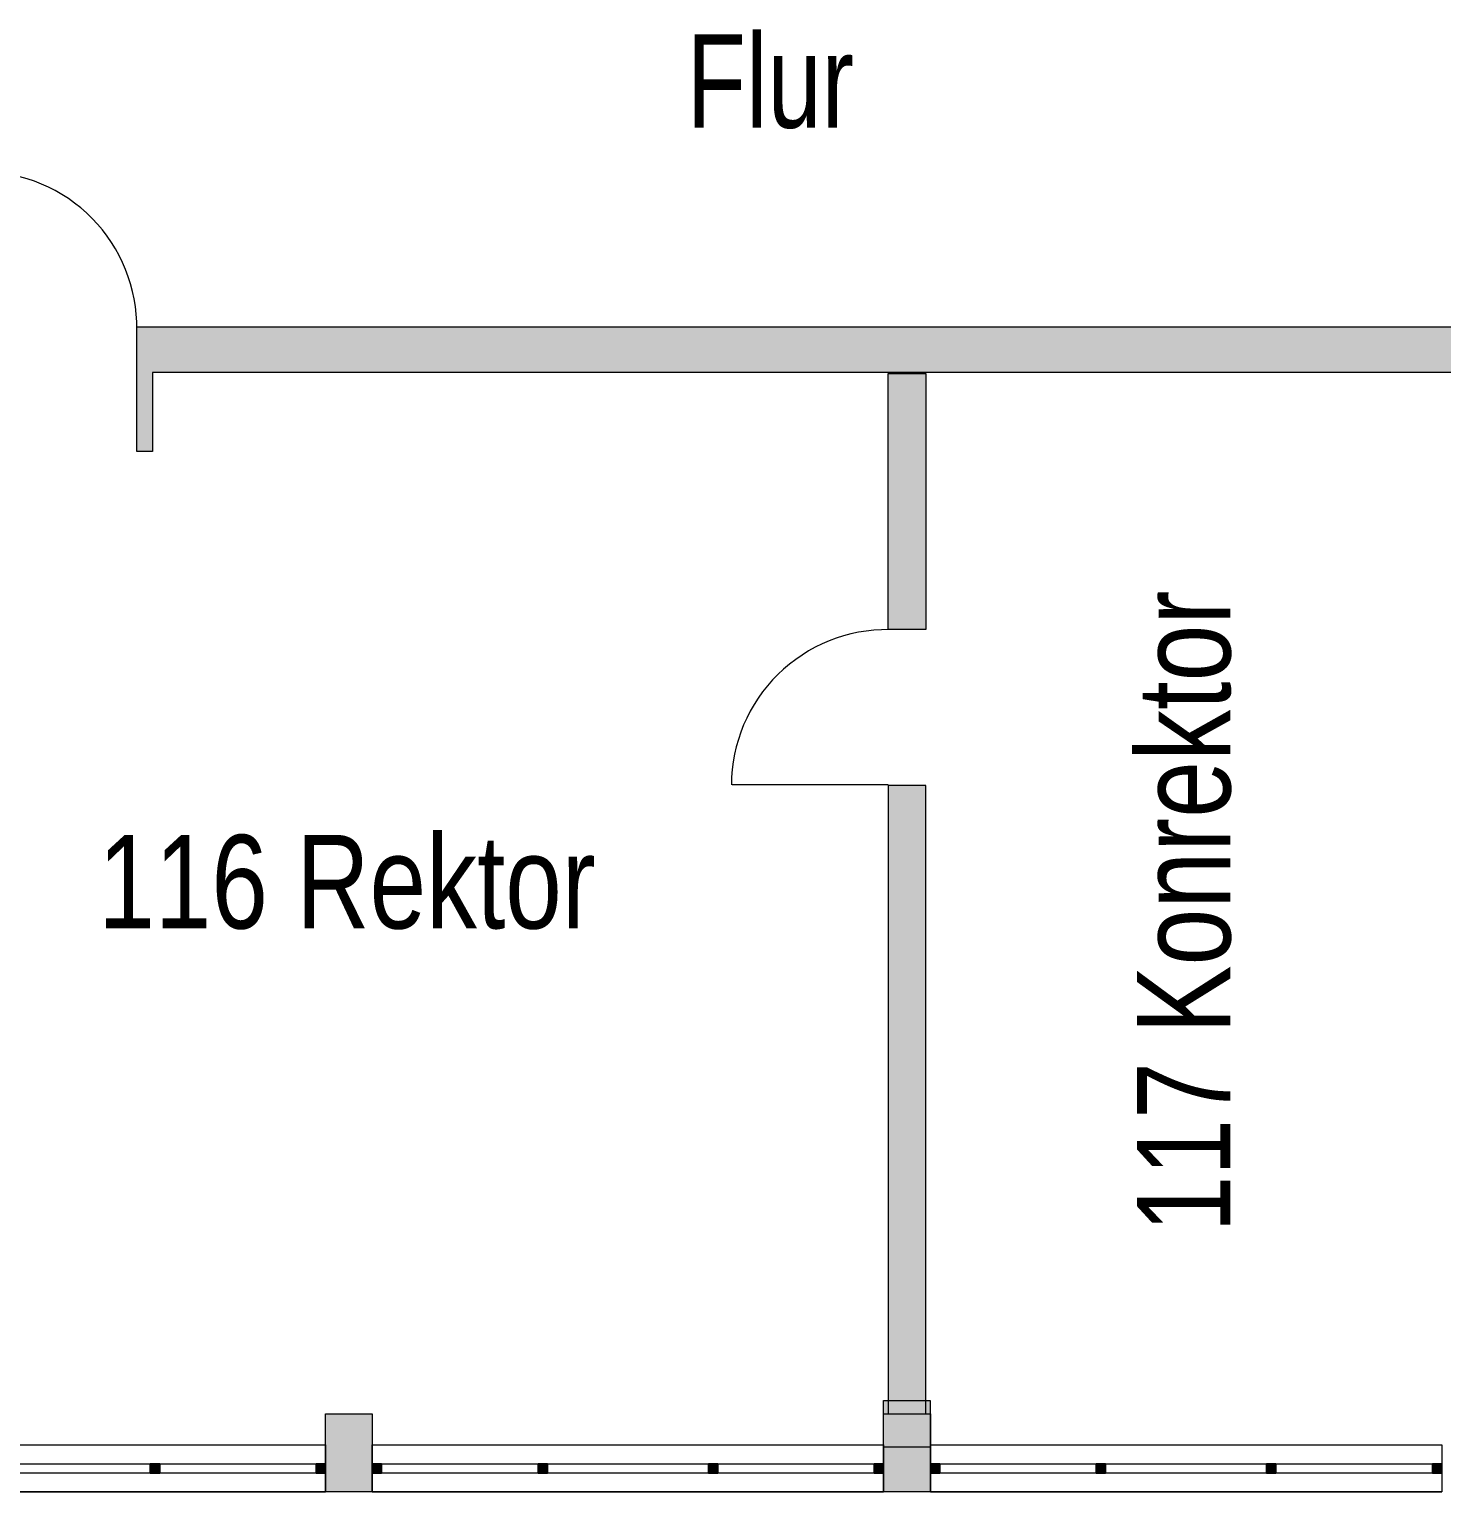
# Model space of a CAD drawing. Header units: inches. Extents: x 7445 to 114549, y 127015 to 195514.
# Drawn here: x 24056 to 33116, y 148780 to 158161 of the extents above; entities that cross this region are included whole.
import ezdxf

# ---------------------------------------------------------------- set-up
doc = ezdxf.new("R2010")
doc.units = ezdxf.units.IN
doc.header["$LTSCALE"] = 300
doc.header["$MEASUREMENT"] = 0
doc.linetypes.add('Volllinie', pattern=[0])
doc.layers.add('Grundebene', color=7, linetype='Continuous')
doc.styles.add('ARIAL_NARROW', font='ARIALN.TTF', dxfattribs={"height": 0.2})

# ---------------------------------------------------------------- blocks, each defined once
blk = doc.blocks.new('Color_Area-2DD')
at = {"layer": 'Grundebene', "true_color": 0x000000, "transparency": 33554687}
blk.add_hatch(color=18, dxfattribs=at).paths.add_polyline_path([(29565.8, 153309.5), (29565.8, 149279.8), (29805.8, 149279.8), (29805.8, 153309.5)], flags=0)
at = {"layer": 'Grundebene', "color": 18, "linetype": 'Volllinie', "lineweight": 13, "true_color": 0x000000}
for p, q in [((29565.8, 153309.5), (29565.8, 149279.8)), ((29805.8, 153309.5), (29565.8, 153309.5)), ((29805.8, 149279.8), (29805.8, 153309.5)), ((29565.8, 149279.8), (29805.8, 149279.8))]:
    blk.add_line(p, q, dxfattribs=at)
blk = doc.blocks.new('Color_Area-2F8')
at = {"layer": 'Grundebene', "true_color": 0x000000, "transparency": 33554687}
blk.add_hatch(color=18, dxfattribs=at).paths.add_polyline_path([(29565.7, 155952.3), (29805.7, 155952.3), (29805.7, 154310.9), (29565.7, 154310.9)], flags=0)
at = {"layer": 'Grundebene', "color": 18, "linetype": 'Volllinie', "lineweight": 13, "true_color": 0x000000}
for p, q in [((29565.7, 155952.3), (29805.7, 155952.3)), ((29565.7, 154310.9), (29565.7, 155952.3)), ((29805.7, 155952.3), (29805.7, 154310.9)), ((29805.7, 154310.9), (29565.7, 154310.9))]:
    blk.add_line(p, q, dxfattribs=at)
blk = doc.blocks.new('Color_Area-3E1')
at = {"layer": 'Grundebene', "true_color": 0x000000, "transparency": 33554687}
blk.add_hatch(color=18, dxfattribs=at).paths.add_polyline_path([(25955.5, 149279.8), (26255.5, 149279.8), (26255.5, 148779.8), (25955.5, 148779.8)], flags=0)
at = {"layer": 'Grundebene', "color": 18, "linetype": 'Volllinie', "lineweight": 13, "true_color": 0x000000}
for p, q in [((25955.5, 149279.8), (26255.5, 149279.8)), ((25955.5, 148779.8), (25955.5, 149279.8)), ((26255.5, 149279.8), (26255.5, 148779.8)), ((26255.5, 148779.8), (25955.5, 148779.8))]:
    blk.add_line(p, q, dxfattribs=at)
blk = doc.blocks.new('Color_Area-3EA')
at = {"layer": 'Grundebene', "true_color": 0x000000, "transparency": 33554687}
blk.add_hatch(color=18, dxfattribs=at).paths.add_polyline_path([(29535.8, 149279.8), (29835.8, 149279.8), (29835.8, 148779.8), (29535.8, 148779.8)], flags=0)
at = {"layer": 'Grundebene', "color": 18, "linetype": 'Volllinie', "lineweight": 13, "true_color": 0x000000}
for p, q in [((29535.8, 149279.8), (29835.8, 149279.8)), ((29535.8, 148779.8), (29535.8, 149279.8)), ((29835.8, 149279.8), (29835.8, 148779.8)), ((29835.8, 148779.8), (29535.8, 148779.8))]:
    blk.add_line(p, q, dxfattribs=at)
blk = doc.blocks.new('Color_Area-774')
at = {"layer": 'Grundebene', "true_color": 0x000000, "transparency": 33554687}
blk.add_hatch(color=18, dxfattribs=at).paths.add_polyline_path([(24845.8, 155958.3), (24845.8, 155452.7), (24745.8, 155452.7), (24745.8, 156252.3), (33711.4, 156252.3), (33711.4, 155958.3)], flags=0)
at = {"layer": 'Grundebene', "color": 18, "linetype": 'Volllinie', "lineweight": 13, "true_color": 0x000000}
for p, q in [((24745.8, 155452.7), (24745.8, 156252.3)), ((24745.8, 156252.3), (33711.4, 156252.3)), ((33711.4, 156252.3), (33711.4, 155958.3)), ((24845.8, 155958.3), (24845.8, 155452.7)), ((33711.4, 155958.3), (24845.8, 155958.3)), ((24845.8, 155452.7), (24745.8, 155452.7))]:
    blk.add_line(p, q, dxfattribs=at)
blk = doc.blocks.new('Color_Area-C1A')
at = {"layer": 'Grundebene', "true_color": 0xffffff, "transparency": 33554687}
blk.add_hatch(color=7, dxfattribs=at).paths.add_polyline_path([(26255.5, 148899.8), (26315.5, 148899.8), (26315.5, 148959.8), (26255.5, 148959.8)], flags=0)
at = {"layer": 'Grundebene', "color": 18, "linetype": 'Volllinie', "lineweight": 13, "true_color": 0x000000}
blk.add_lwpolyline([(26255.5, 148899.8), (26315.5, 148899.8), (26315.5, 148959.8), (26255.5, 148959.8), (26255.5, 148899.8)], dxfattribs=at)
blk = doc.blocks.new('Color_Area-C20')
at = {"layer": 'Grundebene', "true_color": 0xffffff, "transparency": 33554687}
blk.add_hatch(color=7, dxfattribs=at).paths.add_polyline_path([(27318.9, 148899.8), (27378.9, 148899.8), (27378.9, 148959.8), (27318.9, 148959.8)], flags=0)
at = {"layer": 'Grundebene', "color": 18, "linetype": 'Volllinie', "lineweight": 13, "true_color": 0x000000}
blk.add_lwpolyline([(27318.9, 148899.8), (27378.9, 148899.8), (27378.9, 148959.8), (27318.9, 148959.8), (27318.9, 148899.8)], dxfattribs=at)
blk = doc.blocks.new('Color_Area-C26')
at = {"layer": 'Grundebene', "true_color": 0xffffff, "transparency": 33554687}
blk.add_hatch(color=7, dxfattribs=at).paths.add_polyline_path([(29475.5, 148899.8), (29535.5, 148899.8), (29535.5, 148959.8), (29475.5, 148959.8)], flags=0)
at = {"layer": 'Grundebene', "color": 18, "linetype": 'Volllinie', "lineweight": 13, "true_color": 0x000000}
blk.add_lwpolyline([(29475.5, 148899.8), (29535.5, 148899.8), (29535.5, 148959.8), (29475.5, 148959.8), (29475.5, 148899.8)], dxfattribs=at)
blk = doc.blocks.new('Color_Area-C2C')
at = {"layer": 'Grundebene', "true_color": 0xffffff, "transparency": 33554687}
blk.add_hatch(color=7, dxfattribs=at).paths.add_polyline_path([(28412.2, 148899.8), (28472.2, 148899.8), (28472.2, 148959.8), (28412.2, 148959.8)], flags=0)
at = {"layer": 'Grundebene', "color": 18, "linetype": 'Volllinie', "lineweight": 13, "true_color": 0x000000}
blk.add_lwpolyline([(28412.2, 148899.8), (28472.2, 148899.8), (28472.2, 148959.8), (28412.2, 148959.8), (28412.2, 148899.8)], dxfattribs=at)
blk = doc.blocks.new('Color_Area-C5E')
at = {"layer": 'Grundebene', "true_color": 0xffffff, "transparency": 33554687}
blk.add_hatch(color=7, dxfattribs=at).paths.add_polyline_path([(29835.5, 148899.8), (29895.5, 148899.8), (29895.5, 148959.8), (29835.5, 148959.8)], flags=0)
at = {"layer": 'Grundebene', "color": 18, "linetype": 'Volllinie', "lineweight": 13, "true_color": 0x000000}
blk.add_lwpolyline([(29835.5, 148899.8), (29895.5, 148899.8), (29895.5, 148959.8), (29835.5, 148959.8), (29835.5, 148899.8)], dxfattribs=at)
blk = doc.blocks.new('Color_Area-C64')
at = {"layer": 'Grundebene', "true_color": 0xffffff, "transparency": 33554687}
blk.add_hatch(color=7, dxfattribs=at).paths.add_polyline_path([(30898.9, 148899.8), (30958.9, 148899.8), (30958.9, 148959.8), (30898.9, 148959.8)], flags=0)
at = {"layer": 'Grundebene', "color": 18, "linetype": 'Volllinie', "lineweight": 13, "true_color": 0x000000}
blk.add_lwpolyline([(30898.9, 148899.8), (30958.9, 148899.8), (30958.9, 148959.8), (30898.9, 148959.8), (30898.9, 148899.8)], dxfattribs=at)
blk = doc.blocks.new('Color_Area-C6A')
at = {"layer": 'Grundebene', "true_color": 0xffffff, "transparency": 33554687}
blk.add_hatch(color=7, dxfattribs=at).paths.add_polyline_path([(33055.5, 148899.8), (33115.5, 148899.8), (33115.5, 148959.8), (33055.5, 148959.8)], flags=0)
at = {"layer": 'Grundebene', "color": 18, "linetype": 'Volllinie', "lineweight": 13, "true_color": 0x000000}
blk.add_lwpolyline([(33055.5, 148899.8), (33115.5, 148899.8), (33115.5, 148959.8), (33055.5, 148959.8), (33055.5, 148899.8)], dxfattribs=at)
blk = doc.blocks.new('Color_Area-C70')
at = {"layer": 'Grundebene', "true_color": 0xffffff, "transparency": 33554687}
blk.add_hatch(color=7, dxfattribs=at).paths.add_polyline_path([(31992.2, 148899.8), (32052.2, 148899.8), (32052.2, 148959.8), (31992.2, 148959.8)], flags=0)
at = {"layer": 'Grundebene', "color": 18, "linetype": 'Volllinie', "lineweight": 13, "true_color": 0x000000}
blk.add_lwpolyline([(31992.2, 148899.8), (32052.2, 148899.8), (32052.2, 148959.8), (31992.2, 148959.8), (31992.2, 148899.8)], dxfattribs=at)
blk = doc.blocks.new('Color_Area-C8C')
at = {"layer": 'Grundebene', "true_color": 0xffffff, "transparency": 33554687}
blk.add_hatch(color=7, dxfattribs=at).paths.add_polyline_path([(25895.5, 148899.8), (25955.5, 148899.8), (25955.5, 148959.8), (25895.5, 148959.8)], flags=0)
at = {"layer": 'Grundebene', "color": 18, "linetype": 'Volllinie', "lineweight": 13, "true_color": 0x000000}
blk.add_lwpolyline([(25895.5, 148899.8), (25955.5, 148899.8), (25955.5, 148959.8), (25895.5, 148959.8), (25895.5, 148899.8)], dxfattribs=at)
blk = doc.blocks.new('Color_Area-C92')
at = {"layer": 'Grundebene', "true_color": 0xffffff, "transparency": 33554687}
blk.add_hatch(color=7, dxfattribs=at).paths.add_polyline_path([(24832.2, 148899.8), (24892.2, 148899.8), (24892.2, 148959.8), (24832.2, 148959.8)], flags=0)
at = {"layer": 'Grundebene', "color": 18, "linetype": 'Volllinie', "lineweight": 13, "true_color": 0x000000}
blk.add_lwpolyline([(24832.2, 148899.8), (24892.2, 148899.8), (24892.2, 148959.8), (24832.2, 148959.8), (24832.2, 148899.8)], dxfattribs=at)
blk = doc.blocks.new('Color_Area-12FE')
at = {"layer": 'Grundebene', "true_color": 0x000000, "transparency": 33554687}
blk.add_hatch(color=18, dxfattribs=at).paths.add_polyline_path([(29534.7, 149364.8), (29834.7, 149364.8), (29834.7, 149064.8), (29534.7, 149064.8)], flags=0)
at = {"layer": 'Grundebene', "color": 18, "linetype": 'Volllinie', "lineweight": 13, "true_color": 0x000000}
for p, q in [((29534.7, 149364.8), (29834.7, 149364.8)), ((29534.7, 149064.8), (29534.7, 149364.8)), ((29834.7, 149364.8), (29834.7, 149064.8)), ((29834.7, 149064.8), (29534.7, 149064.8))]:
    blk.add_line(p, q, dxfattribs=at)

msp = doc.modelspace()

# ---------------------------------------------------------------- linework, layer by layer
at = {"layer": 'Grundebene', "color": 18, "linetype": 'Volllinie', "lineweight": 13, "true_color": 0x000000}
for p, q in [((24745.8, 155452.7), (24745.8, 156252.3)), ((24745.8, 156252.3), (33711.4, 156252.3)), ((24845.8, 155958.3), (24845.8, 155452.7)), ((33711.4, 155958.3), (24845.8, 155958.3)), ((29565.7, 155952.3), (29805.7, 155952.3)), ((29565.7, 154310.9), (29565.7, 155952.3)), ((29805.7, 155952.3), (29805.7, 154310.9)), ((24845.8, 155452.7), (24745.8, 155452.7)), ((29805.7, 154310.9), (29565.7, 154310.9)), ((29563.9, 153313.9), (28563.9, 153313.5)), ((29565.8, 153309.5), (29565.8, 149279.8)), ((29805.8, 153309.5), (29565.8, 153309.5)), ((29805.8, 149279.8), (29805.8, 153309.5)), ((29534.7, 149364.8), (29834.7, 149364.8)), ((29534.7, 149064.8), (29534.7, 149364.8)), ((29834.7, 149364.8), (29834.7, 149064.8)), ((25955.5, 149279.8), (26255.5, 149279.8)), ((25955.5, 148779.8), (25955.5, 149279.8)), ((26255.5, 149279.8), (26255.5, 148779.8)), ((29535.8, 149279.8), (29835.8, 149279.8)), ((29535.8, 148779.8), (29535.8, 149279.8)), ((29565.8, 149279.8), (29805.8, 149279.8)), ((29835.8, 149279.8), (29835.8, 148779.8)), ((22675.5, 149079.8), (25955.5, 149079.8)), ((22675.5, 149079.8), (25955.5, 149079.8)), ((25955.5, 149079.8), (25955.5, 148779.8)), ((26255.5, 148779.8), (26255.5, 149079.8)), ((26255.5, 149079.8), (29535.5, 149079.8)), ((26255.5, 149079.8), (29535.5, 149079.8)), ((29834.7, 149064.8), (29534.7, 149064.8)), ((29535.5, 149079.8), (29535.5, 148779.8)), ((29835.5, 148779.8), (29835.5, 149079.8)), ((29835.5, 149079.8), (33115.5, 149079.8)), ((29835.5, 149079.8), (33115.5, 149079.8)), ((33115.5, 149079.8), (33115.5, 148779.8)), ((22675.5, 148959.8), (25955.5, 148959.8)), ((25955.5, 148899.8), (22675.5, 148899.8)), ((24832.2, 148899.8), (24832.2, 148959.8)), ((24832.2, 148959.8), (24892.2, 148959.8)), ((24892.2, 148899.8), (24832.2, 148899.8)), ((24892.2, 148959.8), (24892.2, 148899.8)), ((25895.5, 148899.8), (25895.5, 148959.8)), ((25895.5, 148959.8), (25955.5, 148959.8)), ((25955.5, 148899.8), (25895.5, 148899.8)), ((25955.5, 148959.8), (25955.5, 148899.8)), ((25955.5, 148959.8), (25955.5, 148899.8)), ((26255.5, 148899.8), (26255.5, 148959.8)), ((26255.5, 148959.8), (29535.5, 148959.8)), ((26255.5, 148899.8), (26255.5, 148959.8)), ((26255.5, 148959.8), (26315.5, 148959.8)), ((29535.5, 148899.8), (26255.5, 148899.8)), ((26315.5, 148899.8), (26255.5, 148899.8)), ((26315.5, 148959.8), (26315.5, 148899.8)), ((27318.9, 148899.8), (27318.9, 148959.8)), ((27318.9, 148959.8), (27378.9, 148959.8)), ((27378.9, 148899.8), (27318.9, 148899.8)), ((27378.9, 148959.8), (27378.9, 148899.8)), ((28412.2, 148899.8), (28412.2, 148959.8)), ((28412.2, 148959.8), (28472.2, 148959.8)), ((28472.2, 148899.8), (28412.2, 148899.8)), ((28472.2, 148959.8), (28472.2, 148899.8)), ((29475.5, 148899.8), (29475.5, 148959.8)), ((29475.5, 148959.8), (29535.5, 148959.8)), ((29535.5, 148899.8), (29475.5, 148899.8)), ((29535.5, 148959.8), (29535.5, 148899.8)), ((29535.5, 148959.8), (29535.5, 148899.8)), ((29835.5, 148899.8), (29835.5, 148959.8)), ((29835.5, 148959.8), (33115.5, 148959.8)), ((29835.5, 148899.8), (29835.5, 148959.8)), ((29835.5, 148959.8), (29895.5, 148959.8)), ((33115.5, 148899.8), (29835.5, 148899.8)), ((29895.5, 148899.8), (29835.5, 148899.8)), ((29895.5, 148959.8), (29895.5, 148899.8)), ((30898.9, 148899.8), (30898.9, 148959.8)), ((30898.9, 148959.8), (30958.9, 148959.8)), ((30958.9, 148899.8), (30898.9, 148899.8)), ((30958.9, 148959.8), (30958.9, 148899.8)), ((31992.2, 148899.8), (31992.2, 148959.8)), ((31992.2, 148959.8), (32052.2, 148959.8)), ((32052.2, 148899.8), (31992.2, 148899.8)), ((32052.2, 148959.8), (32052.2, 148899.8)), ((33055.5, 148899.8), (33055.5, 148959.8)), ((33055.5, 148959.8), (33115.5, 148959.8)), ((33115.5, 148899.8), (33055.5, 148899.8)), ((33115.5, 148959.8), (33115.5, 148899.8)), ((33115.5, 148959.8), (33115.5, 148899.8)), ((25955.5, 148779.8), (22675.5, 148779.8)), ((22675.5, 148779.8), (25955.5, 148779.8)), ((26255.5, 148779.8), (25955.5, 148779.8)), ((29535.5, 148779.8), (26255.5, 148779.8)), ((26255.5, 148779.8), (29535.5, 148779.8)), ((29835.8, 148779.8), (29535.8, 148779.8)), ((33115.5, 148779.8), (29835.5, 148779.8)), ((29835.5, 148779.8), (33115.5, 148779.8))]:
    msp.add_line(p, q, dxfattribs=at)
for centre, start, end in [((23745.8, 156246.4), 359.26932, 89.76384), ((29559, 153309.5), 89.26932, 179.76384)]:
    msp.add_arc(centre, 1000, start, end, dxfattribs=at)

# ---------------------------------------------------------------- block references
at = {"layer": 'Grundebene'}
for name in ['Color_Area-774', 'Color_Area-2F8', 'Color_Area-2DD', 'Color_Area-12FE', 'Color_Area-3E1', 'Color_Area-3EA', 'Color_Area-C92', 'Color_Area-C8C', 'Color_Area-C1A', 'Color_Area-C20', 'Color_Area-C2C', 'Color_Area-C26', 'Color_Area-C5E', 'Color_Area-C64', 'Color_Area-C70', 'Color_Area-C6A']:
    msp.add_blockref(name, (0, 0), dxfattribs=at)

# ---------------------------------------------------------------- texts
at = {"layer": 'Grundebene', "color": 18, "lineweight": 18, "true_color": 0x000000, "style": 'ARIAL_NARROW'}
for s, width, p in [('Flur', 0.907418, (28271.8, 157528.6)), ('116 Rektor', 0.948914, (24498.6, 152392.6))]:
    msp.add_text(s, height=600, dxfattribs=dict(at, width=width)).set_placement(p)
at = {"layer": 'Grundebene', "color": 18, "lineweight": 18, "true_color": 0x000000, "style": 'ARIAL_NARROW', "width": 0.953774}
msp.add_text('117 Konrektor', height=600, rotation=90, dxfattribs=at).set_placement((31760, 150442.2))

doc.saveas('drawing.dxf')
